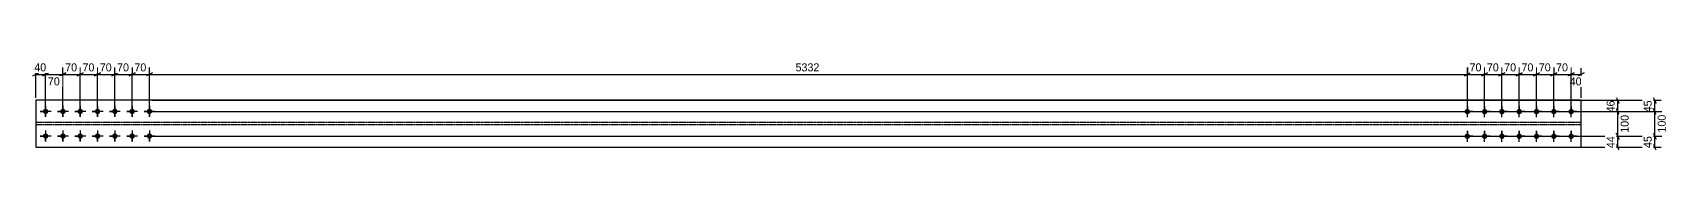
# Model space of a CAD drawing. Header units: millimetres. Extents: x 32 to 17979, y 26 to 877.
# Drawn here: x 32 to 6645, y 32 to 390 of the extents above; entities that cross this region are included whole.
import ezdxf

# ---------------------------------------------------------------- set-up
doc = ezdxf.new("R2010")
doc.units = ezdxf.units.MM
doc.linetypes.add('DXK_LINE_DOT4', pattern=[0.9408, 0.4704, -0.4704])
doc.styles.add('Comic Sans MS', font='COMIC.TTF', dxfattribs={"height": 0.2})

msp = doc.modelspace()

# ---------------------------------------------------------------- hatches: boundary and pattern name
at = {"linetype": 'Continuous'}
for points in [[(84, 178, -1), (84, 200, -1)], [(154, 178, -1), (154, 200, -1)], [(224, 178, -1), (224, 200, -1)], [(294, 178, -1), (294, 200, -1)], [(364, 178, -1), (364, 200, -1)], [(434, 178, -1), (434, 200, -1)], [(504, 178, -1), (504, 200, -1)], [(5835.8, 199.1, -1), (5835.8, 177.1, -1)], [(5905.8, 199.1, -1), (5905.8, 177.1, -1)], [(5975.8, 199.1, -1), (5975.8, 177.1, -1)], [(6045.8, 199.1, -1), (6045.8, 177.1, -1)], [(6115.8, 199.1, -1), (6115.8, 177.1, -1)], [(6185.8, 199.1, -1), (6185.8, 177.1, -1)], [(6255.8, 199.1, -1), (6255.8, 177.1, -1)], [(84, 78, -1), (84, 100, -1)], [(154, 78, -1), (154, 100, -1)], [(224, 78, -1), (224, 100, -1)], [(294, 78, -1), (294, 100, -1)], [(364, 78, -1), (364, 100, -1)], [(434, 78, -1), (434, 100, -1)], [(504, 78, -1), (504, 100, -1)], [(5835.8, 99.1, -1), (5835.8, 77.1, -1)], [(5905.8, 99.1, -1), (5905.8, 77.1, -1)], [(5975.8, 99.1, -1), (5975.8, 77.1, -1)], [(6045.8, 99.1, -1), (6045.8, 77.1, -1)], [(6115.8, 99.1, -1), (6115.8, 77.1, -1)], [(6185.8, 99.1, -1), (6185.8, 77.1, -1)], [(6255.8, 99.1, -1), (6255.8, 77.1, -1)]]:
    msp.add_hatch(color=3, dxfattribs=at).paths.add_polyline_path(points)

# ---------------------------------------------------------------- linework, layer by layer
at = {"color": 8, "linetype": 'Continuous'}
for p, q in [((44, 244), (44, 367.4)), ((72, 333), (96, 345)), ((84, 199), (84, 364.6)), ((142, 333), (166, 345)), ((154, 199), (154, 367.4)), ((212, 333), (236, 345)), ((224, 199), (224, 367.4)), ((282, 333), (306, 345)), ((294, 199), (294, 367.4)), ((294, 339), (364, 339)), ((376, 345), (352, 333)), ((364, 199), (364, 367.4)), ((422, 333), (446, 345)), ((434, 199), (434, 367.4)), ((434, 339), (504, 339)), ((516, 345), (492, 333)), ((504, 199), (504, 367.4)), ((5823.8, 333), (5847.8, 345)), ((5835.8, 198.1), (5835.8, 367.4)), ((5893.8, 333), (5917.8, 345)), ((5905.8, 198.1), (5905.8, 367.4)), ((5963.8, 333), (5987.8, 345)), ((5975.8, 198.1), (5975.8, 367.4)), ((6033.8, 333), (6057.8, 345)), ((6045.8, 198.1), (6045.8, 367.4)), ((6103.8, 333), (6127.8, 345)), ((6115.8, 198.1), (6115.8, 367.4)), ((6173.8, 333), (6197.8, 345)), ((6185.8, 198.1), (6185.8, 367.4)), ((6243.8, 333), (6267.8, 345)), ((6255.8, 198.1), (6255.8, 364.6)), ((6255.8, 339), (6295.8, 339)), ((6307.8, 345), (6283.8, 333)), ((6295.8, 244), (6295.8, 364.6)), ((6305.8, 234), (6469.6, 234)), ((6438, 246), (6450, 222)), ((6450, 176.1), (6438, 200.1)), ((6444, 188.1), (6444, 234)), ((6588, 246), (6600, 222)), ((6600, 177), (6588, 201)), ((6594, 189), (6594, 234)), ((6265.8, 188.1), (6469.6, 188.1)), ((514, 89), (6622.4, 89)), ((6265.8, 88.1), (6472.4, 88.1)), ((6450, 76.1), (6438, 100.1)), ((6588, 101), (6600, 77)), ((514, 44), (6619.6, 44)), ((6305.8, 44), (6469.6, 44)), ((6450, 32), (6438, 56)), ((6600, 32), (6588, 56))]:
    msp.add_line(p, q, dxfattribs=at)
at = {"color": 7, "linetype": 'Continuous'}
for p, q in [((44, 234), (44, 44)), ((6295.8, 234), (44, 234)), ((6295.8, 44), (6295.8, 234)), ((44, 44), (6295.8, 44))]:
    msp.add_line(p, q, dxfattribs=at)
at = {"color": 3, "linetype": 'Continuous'}
for p, q in [((84, 211), (84, 167)), ((84, 211), (84, 196.3)), ((154, 211), (154, 167)), ((154, 211), (154, 196.3)), ((224, 211), (224, 167)), ((224, 211), (224, 196.3)), ((294, 211), (294, 167)), ((294, 211), (294, 196.3)), ((364, 211), (364, 167)), ((364, 211), (364, 196.3)), ((434, 211), (434, 167)), ((434, 211), (434, 196.3)), ((504, 211), (504, 167)), ((504, 211), (504, 196.3)), ((5835.8, 166.1), (5835.8, 210.1)), ((5835.8, 210.1), (5835.8, 195.4)), ((5905.8, 166.1), (5905.8, 210.1)), ((5905.8, 210.1), (5905.8, 195.4)), ((5975.8, 166.1), (5975.8, 210.1)), ((5975.8, 210.1), (5975.8, 195.4)), ((6045.8, 166.1), (6045.8, 210.1)), ((6045.8, 210.1), (6045.8, 195.4)), ((6115.8, 166.1), (6115.8, 210.1)), ((6115.8, 210.1), (6115.8, 195.4)), ((6185.8, 166.1), (6185.8, 210.1)), ((6185.8, 210.1), (6185.8, 195.4)), ((6255.8, 166.1), (6255.8, 210.1)), ((6255.8, 210.1), (6255.8, 195.4)), ((106, 189), (62, 189)), ((62, 189), (76.7, 189)), ((84, 167), (84, 181.7)), ((106, 189), (91.3, 189)), ((176, 189), (132, 189)), ((132, 189), (146.7, 189)), ((154, 167), (154, 181.7)), ((176, 189), (161.3, 189)), ((246, 189), (202, 189)), ((202, 189), (216.7, 189)), ((224, 167), (224, 181.7)), ((246, 189), (231.3, 189)), ((316, 189), (272, 189)), ((272, 189), (286.7, 189)), ((294, 167), (294, 181.7)), ((316, 189), (301.3, 189)), ((386, 189), (342, 189)), ((342, 189), (356.7, 189)), ((364, 167), (364, 181.7)), ((386, 189), (371.3, 189)), ((456, 189), (412, 189)), ((412, 189), (426.7, 189)), ((434, 167), (434, 181.7)), ((456, 189), (441.3, 189)), ((526, 189), (482, 189)), ((482, 189), (496.7, 189)), ((504, 167), (504, 181.7)), ((526, 189), (511.3, 189)), ((5813.8, 188.1), (5857.8, 188.1)), ((5813.8, 188.1), (5828.5, 188.1)), ((5835.8, 166.1), (5835.8, 180.7)), ((5857.8, 188.1), (5843.2, 188.1)), ((5883.8, 188.1), (5927.8, 188.1)), ((5883.8, 188.1), (5898.5, 188.1)), ((5905.8, 166.1), (5905.8, 180.7)), ((5927.8, 188.1), (5913.2, 188.1)), ((5953.8, 188.1), (5997.8, 188.1)), ((5953.8, 188.1), (5968.5, 188.1)), ((5975.8, 166.1), (5975.8, 180.7)), ((5997.8, 188.1), (5983.2, 188.1)), ((6023.8, 188.1), (6067.8, 188.1)), ((6023.8, 188.1), (6038.5, 188.1)), ((6045.8, 166.1), (6045.8, 180.7)), ((6067.8, 188.1), (6053.2, 188.1)), ((6093.8, 188.1), (6137.8, 188.1)), ((6093.8, 188.1), (6108.5, 188.1)), ((6115.8, 166.1), (6115.8, 180.7)), ((6137.8, 188.1), (6123.2, 188.1)), ((6163.8, 188.1), (6207.8, 188.1)), ((6163.8, 188.1), (6178.5, 188.1)), ((6185.8, 166.1), (6185.8, 180.7)), ((6207.8, 188.1), (6193.2, 188.1)), ((6233.8, 188.1), (6277.8, 188.1)), ((6233.8, 188.1), (6248.5, 188.1)), ((6255.8, 166.1), (6255.8, 180.7)), ((6277.8, 188.1), (6263.2, 188.1)), ((106, 89), (62, 89)), ((62, 89), (76.7, 89)), ((84, 111), (84, 67)), ((84, 111), (84, 96.3)), ((84, 67), (84, 81.7)), ((106, 89), (91.3, 89)), ((176, 89), (132, 89)), ((132, 89), (146.7, 89)), ((154, 111), (154, 67)), ((154, 111), (154, 96.3)), ((154, 67), (154, 81.7)), ((176, 89), (161.3, 89)), ((246, 89), (202, 89)), ((202, 89), (216.7, 89)), ((224, 111), (224, 67)), ((224, 111), (224, 96.3)), ((224, 67), (224, 81.7)), ((246, 89), (231.3, 89)), ((316, 89), (272, 89)), ((272, 89), (286.7, 89)), ((294, 111), (294, 67)), ((294, 111), (294, 96.3)), ((294, 67), (294, 81.7)), ((316, 89), (301.3, 89)), ((386, 89), (342, 89)), ((342, 89), (356.7, 89)), ((364, 111), (364, 67)), ((364, 111), (364, 96.3)), ((364, 67), (364, 81.7)), ((386, 89), (371.3, 89)), ((456, 89), (412, 89)), ((412, 89), (426.7, 89)), ((434, 111), (434, 67)), ((434, 111), (434, 96.3)), ((434, 67), (434, 81.7)), ((456, 89), (441.3, 89)), ((526, 89), (482, 89)), ((482, 89), (496.7, 89)), ((504, 111), (504, 67)), ((504, 111), (504, 96.3)), ((504, 67), (504, 81.7)), ((526, 89), (511.3, 89)), ((5813.8, 88.1), (5857.8, 88.1)), ((5813.8, 88.1), (5828.5, 88.1)), ((5835.8, 66.1), (5835.8, 110.1)), ((5835.8, 110.1), (5835.8, 95.4)), ((5835.8, 66.1), (5835.8, 80.7)), ((5857.8, 88.1), (5843.1, 88.1)), ((5883.8, 88.1), (5927.8, 88.1)), ((5883.8, 88.1), (5898.5, 88.1)), ((5905.8, 66.1), (5905.8, 110.1)), ((5905.8, 110.1), (5905.8, 95.4)), ((5905.8, 66.1), (5905.8, 80.7)), ((5927.8, 88.1), (5913.1, 88.1)), ((5953.8, 88.1), (5997.8, 88.1)), ((5953.8, 88.1), (5968.5, 88.1)), ((5975.8, 66.1), (5975.8, 110.1)), ((5975.8, 110.1), (5975.8, 95.4)), ((5975.8, 66.1), (5975.8, 80.7)), ((5997.8, 88.1), (5983.1, 88.1)), ((6023.8, 88.1), (6067.8, 88.1)), ((6023.8, 88.1), (6038.5, 88.1)), ((6045.8, 66.1), (6045.8, 110.1)), ((6045.8, 110.1), (6045.8, 95.4)), ((6045.8, 66.1), (6045.8, 80.7)), ((6067.8, 88.1), (6053.1, 88.1)), ((6093.8, 88.1), (6137.8, 88.1)), ((6093.8, 88.1), (6108.5, 88.1)), ((6115.8, 66.1), (6115.8, 110.1)), ((6115.8, 110.1), (6115.8, 95.4)), ((6115.8, 66.1), (6115.8, 80.7)), ((6137.8, 88.1), (6123.1, 88.1)), ((6163.8, 88.1), (6207.8, 88.1)), ((6163.8, 88.1), (6178.5, 88.1)), ((6185.8, 66.1), (6185.8, 110.1)), ((6185.8, 110.1), (6185.8, 95.4)), ((6185.8, 66.1), (6185.8, 80.7)), ((6207.8, 88.1), (6193.1, 88.1)), ((6233.8, 88.1), (6277.8, 88.1)), ((6233.8, 88.1), (6248.5, 88.1)), ((6255.8, 66.1), (6255.8, 110.1)), ((6255.8, 110.1), (6255.8, 95.4)), ((6255.8, 66.1), (6255.8, 80.7)), ((6277.8, 88.1), (6263.1, 88.1))]:
    msp.add_line(p, q, dxfattribs=at)
at = {"color": 7, "linetype": 'DXK_LINE_DOT4'}
for p, q in [((6295.8, 143.7), (44, 143.7)), ((6295.8, 134.3), (44, 134.3))]:
    msp.add_line(p, q, dxfattribs=at)

# ---------------------------------------------------------------- next in the draw order: wipeouts: each hides what was drawn before it
at = {"color": 0}
for points in [[(361.5, 345), (361.5, 389.8), (296.5, 389.8), (296.5, 345)], [(501.5, 345), (501.5, 389.8), (436.5, 389.8), (436.5, 345)], [(6308.3, 288.2), (6308.3, 333), (6243.4, 333), (6243.4, 288.2)], [(6438, 243.5), (6393.2, 243.5), (6393.2, 178.6), (6438, 178.6)]]:
    msp.add_wipeout(points, dxfattribs=at)

# ---------------------------------------------------------------- next in the draw order: linework, layer by layer
at = {"color": 8, "linetype": 'Continuous'}
for p, q in [((224, 339), (294, 339)), ((306, 345), (282, 333)), ((294, 199), (294, 367.4)), ((352, 333), (376, 345)), ((364, 199), (364, 367.4)), ((364, 339), (434, 339)), ((446, 345), (422, 333)), ((434, 199), (434, 367.4)), ((516, 345), (492, 333)), ((504, 199), (504, 367.4)), ((6185.8, 339), (6255.8, 339)), ((6267.8, 345), (6243.8, 333)), ((6255.8, 198.1), (6255.8, 367.4)), ((514, 234), (6619.6, 234)), ((6438, 200.1), (6450, 176.1)), ((514, 189), (6619.6, 189)), ((6265.8, 188.1), (6472.4, 188.1)), ((6444, 88.1), (6444, 188.1))]:
    msp.add_line(p, q, dxfattribs=at)

# ---------------------------------------------------------------- next in the draw order: texts
at = {"color": 3, "style": 'Comic Sans MS'}
for s, p in [('70', (302.9, 351.4)), ('70', (442.9, 351.4)), ('40', (6249.8, 294.6))]:
    msp.add_text(s, height=32.38, dxfattribs=at).set_placement(p)
msp.add_text('46', height=32.38, rotation=90.00021, dxfattribs=at).set_placement((6431.6, 185))

# ---------------------------------------------------------------- next in the draw order: wipeouts: each hides what was drawn before it
at = {"color": 0}
for points in [[(291.5, 345), (291.5, 389.8), (226.5, 389.8), (226.5, 345)], [(431.5, 345), (431.5, 389.8), (366.5, 389.8), (366.5, 345)], [(6253.3, 345), (6253.3, 389.8), (6188.3, 389.8), (6188.3, 345)], [(6588, 244), (6543.2, 244), (6543.2, 179), (6588, 179)]]:
    msp.add_wipeout(points, dxfattribs=at)

# ---------------------------------------------------------------- next in the draw order: linework, layer by layer
at = {"color": 8, "linetype": 'Continuous'}
for p, q in [((154, 339), (224, 339)), ((236, 345), (212, 333)), ((224, 199), (224, 367.4)), ((6115.8, 339), (6185.8, 339)), ((6197.8, 345), (6173.8, 333)), ((6185.8, 198.1), (6185.8, 367.4)), ((6600, 177), (6588, 201)), ((514, 189), (6622.4, 189)), ((6594, 89), (6594, 189))]:
    msp.add_line(p, q, dxfattribs=at)

# ---------------------------------------------------------------- next in the draw order: texts
at = {"color": 3, "style": 'Comic Sans MS'}
for p in [(232.9, 351.4), (372.9, 351.4), (6194.7, 351.4)]:
    msp.add_text('70', height=32.38, dxfattribs=at).set_placement(p)
msp.add_text('45', height=32.38, rotation=90.00021, dxfattribs=at).set_placement((6581.6, 185.4))

# ---------------------------------------------------------------- next in the draw order: wipeouts: each hides what was drawn before it
at = {"color": 0}
for points in [[(221.5, 345), (221.5, 389.8), (156.5, 389.8), (156.5, 345)], [(6183.3, 345), (6183.3, 389.8), (6118.3, 389.8), (6118.3, 345)], [(6644.8, 181.1), (6600, 181.1), (6600, 96.9), (6644.8, 96.9)]]:
    msp.add_wipeout(points, dxfattribs=at)

# ---------------------------------------------------------------- next in the draw order: linework, layer by layer
at = {"color": 8, "linetype": 'Continuous'}
for p, q in [((84, 339), (154, 339)), ((166, 345), (142, 333)), ((154, 199), (154, 364.6)), ((6045.8, 339), (6115.8, 339)), ((6127.8, 345), (6103.8, 333)), ((6115.8, 198.1), (6115.8, 367.4)), ((514, 89), (6619.6, 89)), ((6588, 101), (6600, 77)), ((6594, 44), (6594, 89))]:
    msp.add_line(p, q, dxfattribs=at)

# ---------------------------------------------------------------- next in the draw order: texts
at = {"color": 3, "style": 'Comic Sans MS'}
for p in [(162.9, 351.4), (6124.7, 351.4)]:
    msp.add_text('70', height=32.38, dxfattribs=at).set_placement(p)
msp.add_text('100', height=32.38, rotation=90.00021, dxfattribs=at).set_placement((6638.4, 103.3))

# ---------------------------------------------------------------- next in the draw order: wipeouts: each hides what was drawn before it
at = {"color": 0}
for points in [[(151.5, 288.2), (151.5, 333), (86.5, 333), (86.5, 288.2)], [(6113.3, 345), (6113.3, 389.8), (6048.3, 389.8), (6048.3, 345)], [(6494.8, 180.1), (6450, 180.1), (6450, 96), (6494.8, 96)], [(6588, 99), (6543.2, 99), (6543.2, 34), (6588, 34)]]:
    msp.add_wipeout(points, dxfattribs=at)

# ---------------------------------------------------------------- next in the draw order: linework, layer by layer
at = {"color": 8, "linetype": 'Continuous'}
for p, q in [((32, 333), (56, 345)), ((44, 339), (84, 339)), ((96, 345), (72, 333)), ((84, 199), (84, 367.4)), ((5975.8, 339), (6045.8, 339)), ((6057.8, 345), (6033.8, 333)), ((6045.8, 198.1), (6045.8, 367.4)), ((6265.8, 88.1), (6469.6, 88.1)), ((6438, 100.1), (6450, 76.1)), ((6444, 44), (6444, 88.1))]:
    msp.add_line(p, q, dxfattribs=at)

# ---------------------------------------------------------------- next in the draw order: texts
at = {"color": 3, "style": 'Comic Sans MS'}
for p in [(6054.7, 351.4), (92.9, 294.6)]:
    msp.add_text('70', height=32.38, dxfattribs=at).set_placement(p)
for s, p in [('100', (6488.4, 102.4)), ('45', (6581.6, 40.4))]:
    msp.add_text(s, height=32.38, rotation=90.00021, dxfattribs=at).set_placement(p)

# ---------------------------------------------------------------- next in the draw order: wipeouts: each hides what was drawn before it
at = {"color": 0}
for points in [[(96.5, 345), (96.5, 389.8), (31.5, 389.8), (31.5, 345)], [(6043.3, 345), (6043.3, 389.8), (5978.3, 389.8), (5978.3, 345)], [(6438, 98.5), (6393.2, 98.5), (6393.2, 33.6), (6438, 33.6)]]:
    msp.add_wipeout(points, dxfattribs=at)

# ---------------------------------------------------------------- next in the draw order: linework, layer by layer
at = {"color": 8, "linetype": 'Continuous'}
for p, q in [((5905.8, 339), (5975.8, 339)), ((5987.8, 345), (5963.8, 333)), ((5975.8, 198.1), (5975.8, 367.4))]:
    msp.add_line(p, q, dxfattribs=at)

# ---------------------------------------------------------------- next in the draw order: texts
at = {"color": 3, "style": 'Comic Sans MS'}
for s, p in [('40', (37.9, 351.4)), ('70', (5984.7, 351.4))]:
    msp.add_text(s, height=32.38, dxfattribs=at).set_placement(p)
msp.add_text('44', height=32.38, rotation=90.00021, dxfattribs=at).set_placement((6431.6, 40))

# ---------------------------------------------------------------- next in the draw order: wipeouts: each hides what was drawn before it
at = {"color": 0}
msp.add_wipeout([(5973.3, 345), (5973.3, 389.8), (5908.3, 389.8), (5908.3, 345)], dxfattribs=at)

# ---------------------------------------------------------------- next in the draw order: linework, layer by layer
at = {"color": 8, "linetype": 'Continuous'}
for p, q in [((5835.8, 339), (5905.8, 339)), ((5917.8, 345), (5893.8, 333)), ((5905.8, 198.1), (5905.8, 367.4))]:
    msp.add_line(p, q, dxfattribs=at)

# ---------------------------------------------------------------- next in the draw order: texts
at = {"color": 3, "style": 'Comic Sans MS'}
msp.add_text('70', height=32.38, dxfattribs=at).set_placement((5914.7, 351.4))

# ---------------------------------------------------------------- next in the draw order: wipeouts: each hides what was drawn before it
at = {"color": 0}
msp.add_wipeout([(5903.3, 345), (5903.3, 389.8), (5838.3, 389.8), (5838.3, 345)], dxfattribs=at)

# ---------------------------------------------------------------- next in the draw order: linework, layer by layer
at = {"color": 8, "linetype": 'Continuous'}
for p, q in [((504, 339), (5835.8, 339)), ((5823.8, 333), (5847.8, 345)), ((5835.8, 198.1), (5835.8, 367.4))]:
    msp.add_line(p, q, dxfattribs=at)

# ---------------------------------------------------------------- next in the draw order: texts
at = {"color": 3, "style": 'Comic Sans MS'}
msp.add_text('70', height=32.38, dxfattribs=at).set_placement((5844.7, 351.4))

# ---------------------------------------------------------------- next in the draw order: wipeouts: each hides what was drawn before it
at = {"color": 0}
msp.add_wipeout([(3228.4, 345), (3228.4, 389.8), (3111.4, 389.8), (3111.4, 345)], dxfattribs=at)

# ---------------------------------------------------------------- next in the draw order: texts
at = {"color": 3, "style": 'Comic Sans MS'}
msp.add_text('5332', height=32.38, dxfattribs=at).set_placement((3117.8, 351.4))

doc.saveas('drawing.dxf')
